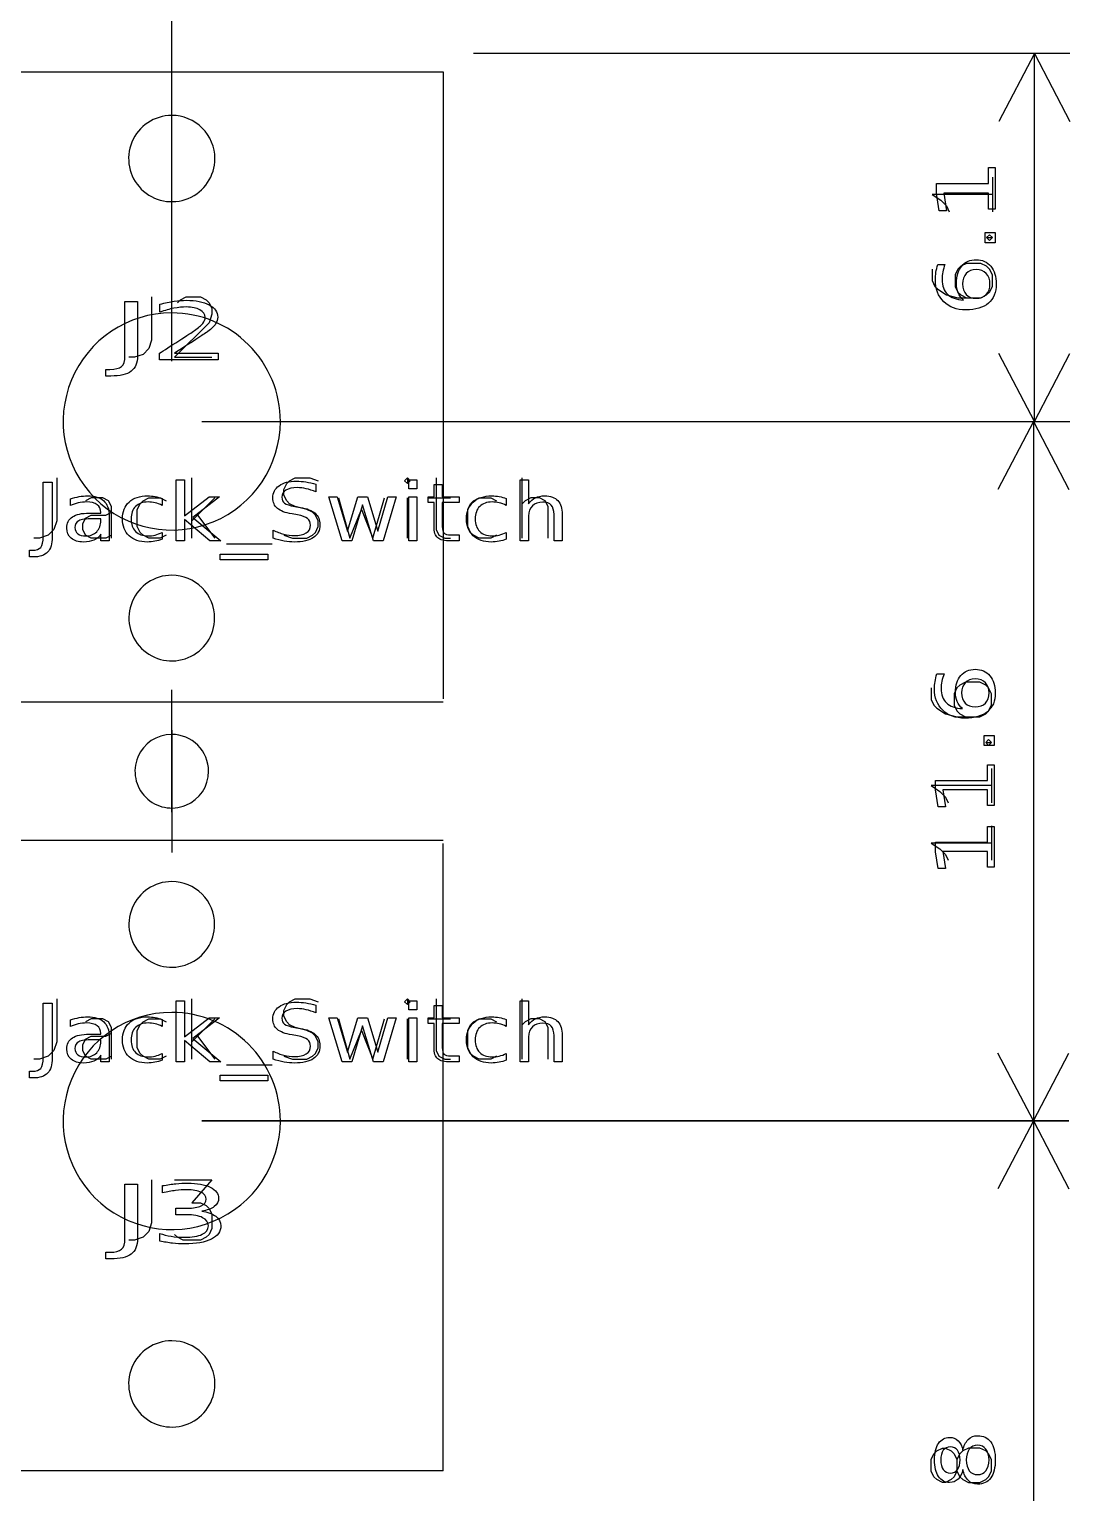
# Model space of a CAD drawing. Header units: millimetres. Extents: x 178 to 210, y 60 to 176.
# Drawn here: x 192.64 to 209.88, y 135.74 to 160.01 of the extents above; entities that cross this region are included whole.
import ezdxf

# ---------------------------------------------------------------- set-up
doc = ezdxf.new("R2010")
doc.units = ezdxf.units.MM
doc.layers.get('0').update_dxf_attribs({"linetype": 'CONTINUOUS'})

msp = doc.modelspace()

# ---------------------------------------------------------------- linework, layer by layer
at = {"color": 7}
for points in [[(195, 154.5072), (195, 165.8736)], [(209.8824, 159.6072), (200, 159.6072)], [(209.296, 159.6072), (208.7096, 158.4807)], [(209.296, 153.5072), (209.296, 159.6072)], [(209.296, 159.6072), (209.8824, 158.4807)], [(190.5, 159.3072), (199.5, 159.3072)], [(199.5, 159.3072), (199.5, 148.9072)], [(208.6008, 157.5572), (208.6008, 156.9858)], [(208.6008, 157.2715), (207.6008, 157.2715), (207.7437, 157.1762), (207.8389, 157.081), (207.8865, 156.9858)], [(208.5056, 156.5572), (208.5532, 156.6048), (208.6008, 156.5572), (208.5532, 156.5096), (208.5056, 156.5572), (208.6008, 156.5572)], [(207.6008, 156.0334), (207.6008, 155.8429), (207.6484, 155.7477), (207.6961, 155.7001), (207.8389, 155.6048), (208.0294, 155.5572), (208.4103, 155.5572), (208.5056, 155.6048), (208.5532, 155.6524), (208.6008, 155.7477), (208.6008, 155.9382), (208.5532, 156.0334), (208.5056, 156.081), (208.4103, 156.1286), (208.1722, 156.1286), (208.077, 156.081), (208.0294, 156.0334), (207.9818, 155.9382), (207.9818, 155.7477), (208.0294, 155.6524), (208.077, 155.6048), (208.1722, 155.5572)], [(207.695504, 156.1117), (207.815292, 156.1117)], [(194.6667, 155.5724), (194.6667, 154.8581), (194.619, 154.7152), (194.5238, 154.62), (194.381, 154.5724), (194.2857, 154.5724)], [(195.0952, 155.4771), (195.1429, 155.5248), (195.2381, 155.5724), (195.4762, 155.5724), (195.5714, 155.5248), (195.619, 155.4771), (195.6667, 155.3819), (195.6667, 155.2867), (195.619, 155.1438), (195.0476, 154.5724), (195.6667, 154.5724)], [(194.22486, 154.594905), (194.22489, 155.499181)], [(194.22489, 155.499181), (194.43296, 155.499181), (194.43296, 154.594907)], [(194.80486, 155.319505), (194.80486, 155.452314)], [(195.04481, 154.637875), (195.77099, 154.637875), (195.77099, 154.5272), (194.79451, 154.5272), (194.79451, 154.637875)], [(209.296, 153.5072), (208.7096, 154.6337)], [(209.296, 153.5072), (209.8824, 154.6337)], [(193.98798, 154.260275), (193.90868, 154.260275), (193.90868, 154.370949), (193.97358, 154.370949)], [(195.5, 153.5072), (209.8664, 153.5072)], [(195.5, 153.5072), (209.8824, 153.5072)], [(209.28, 153.5072), (208.6936, 152.3807)], [(209.28, 153.5072), (209.28, 141.9072)], [(209.28, 153.5072), (209.8664, 152.3807)], [(193.0952, 152.5724), (193.0952, 151.8581), (193.0476, 151.7152), (192.9524, 151.62), (192.8095, 151.5724), (192.7143, 151.5724)], [(192.86864, 152.499181), (193.01857, 152.499181), (193.01857, 151.594907)], [(192.86866, 151.594905), (192.86864, 152.499181)], [(195.3333, 151.5724), (195.3333, 152.5724)], [(196.8571, 151.62), (197, 151.5724), (197.2381, 151.5724), (197.3333, 151.62), (197.381, 151.6676), (197.4286, 151.7629), (197.4286, 151.8581), (197.381, 151.9533), (197.3333, 152.001), (197.2381, 152.0486), (197.0476, 152.0962), (196.9524, 152.1438), (196.9048, 152.1914), (196.8571, 152.2867), (196.8571, 152.3819), (196.9048, 152.4771), (196.9524, 152.5248), (197.0476, 152.5724), (197.2857, 152.5724), (197.4286, 152.5248)], [(197.38894, 152.467283), (197.38894, 152.339031)], [(198.9048, 152.5724), (198.8571, 152.5248), (198.9048, 152.4771), (198.9524, 152.5248), (198.9048, 152.5724), (198.9048, 152.4771)], [(199.34705, 151.767428), (199.34705, 152.163251), (199.24684, 152.163251), (199.24684, 152.256351), (199.34705, 152.256351), (199.34705, 152.463377), (199.48431, 152.463378)], [(199.381, 152.5724), (199.381, 151.7152), (199.4286, 151.62), (199.5238, 151.5724), (199.619, 151.5724)], [(199.48431, 152.463378), (199.48431, 152.256352), (199.76563, 152.256352), (199.76563, 152.163252), (199.48431, 152.163252), (199.48431, 151.767429)], [(200.91319, 151.939297), (200.91319, 151.5272), (200.77588, 151.5272), (200.77588, 152.540196), (200.91319, 152.540196), (200.91319, 152.14307)], [(200.8095, 151.5724), (200.8095, 152.5724)], [(193.31992, 152.112484), (193.31992, 152.223159)], [(194, 151.5724), (194, 152.0962), (193.9524, 152.1914), (193.8571, 152.239), (193.6667, 152.239), (193.5714, 152.1914)], [(194.9048, 151.62), (194.8095, 151.5724), (194.619, 151.5724), (194.5238, 151.62), (194.4762, 151.6676), (194.4286, 151.7629), (194.4286, 152.0486), (194.4762, 152.1438), (194.5238, 152.1914), (194.619, 152.239), (194.8095, 152.239), (194.9048, 152.1914)], [(194.8408, 152.228357), (194.8408, 152.11638)], [(195.7143, 152.239), (195.3333, 151.8581)], [(197.7619, 152.239), (197.9524, 151.5724), (198.1429, 152.0486), (198.3333, 151.5724), (198.5238, 152.239)], [(198.9048, 151.5724), (198.9048, 152.239)], [(199.2381, 152.239), (199.619, 152.239)], [(200.381, 151.62), (200.2857, 151.5724), (200.0952, 151.5724), (200, 151.62), (199.9524, 151.6676), (199.9048, 151.7629), (199.9048, 152.0486), (199.9524, 152.1438), (200, 152.1914), (200.0952, 152.239), (200.2857, 152.239), (200.381, 152.1914)], [(200.5435, 152.228358), (200.5435, 152.116381)], [(201.2381, 151.5724), (201.2381, 152.0962), (201.1905, 152.1914), (201.0952, 152.239), (200.9524, 152.239), (200.8571, 152.1914), (200.8095, 152.1438)], [(194, 151.62), (193.9048, 151.5724), (193.6667, 151.5724), (193.5714, 151.62), (193.5238, 151.7152), (193.5238, 151.8105), (193.5714, 151.9057), (193.6667, 151.9533), (193.9048, 151.9533), (194, 152.001)], [(193.6331, 151.987483), (193.8246, 151.987483), (193.8246, 151.999203)], [(193.96123, 151.943208), (193.96123, 151.5272), (193.82466, 151.5272), (193.82466, 151.637875)], [(195.4286, 151.9533), (195.7143, 151.5724)], [(197.08468, 151.958149), (196.99338, 151.973779)], [(197.03783, 152.099455), (197.12843, 152.083175)], [(201.47206, 151.967297), (201.47206, 151.5272), (201.33548, 151.5272), (201.33548, 151.963387)], [(193.82466, 151.867037), (193.82466, 151.893727), (193.68883, 151.893728)], [(196.68015, 151.570151), (196.68015, 151.705564)], [(194.8408, 151.665867), (194.8408, 151.555193)], [(195.9048, 151.4771), (196.6667, 151.4771)], [(199.62537, 151.627458), (199.76566, 151.627458), (199.76566, 151.5272), (199.62537, 151.5272)], [(200.5435, 151.665868), (200.5435, 151.555194)], [(192.69797, 151.260275), (192.64077, 151.260275), (192.64077, 151.370949), (192.68757, 151.370949)], [(207.679498, 149.32126), (207.799287, 149.32126)], [(195, 147.0272), (195, 149.0572)], [(207.5848, 149.0882), (207.5848, 148.8977), (207.6324, 148.8024), (207.6801, 148.7548), (207.8229, 148.6596), (208.0134, 148.612), (208.3943, 148.612), (208.4896, 148.6596), (208.5372, 148.7072), (208.5848, 148.8024), (208.5848, 148.9929), (208.5372, 149.0882), (208.4896, 149.1358), (208.3943, 149.1834), (208.1562, 149.1834), (208.061, 149.1358), (208.0134, 149.0882), (207.9658, 148.9929), (207.9658, 148.8024), (208.0134, 148.7072), (208.061, 148.6596), (208.1562, 148.612)], [(190.5, 148.8572), (199.5, 148.8572)], [(195, 148.3872), (195, 146.3572)], [(208.4896, 148.1834), (208.5372, 148.231), (208.5848, 148.1834), (208.5372, 148.1358), (208.4896, 148.1834), (208.5848, 148.1834)], [(208.5848, 147.7548), (208.5848, 147.1834)], [(208.5848, 147.4691), (207.5848, 147.4691), (207.7277, 147.3739), (207.8229, 147.2786), (207.8705, 147.1834)], [(208.5848, 146.8024), (208.5848, 146.231)], [(199.5, 146.5572), (190.5, 146.5572)], [(199.5, 136.1072), (199.5, 146.5072)], [(208.5848, 146.5167), (207.5848, 146.5167), (207.7277, 146.4215), (207.8229, 146.3262), (207.8705, 146.231)], [(193.0952, 143.9324), (193.0952, 143.2181), (193.0476, 143.0752), (192.9524, 142.98), (192.8095, 142.9324), (192.7143, 142.9324)], [(195.3333, 142.9324), (195.3333, 143.9324)], [(196.8571, 142.98), (197, 142.9324), (197.2381, 142.9324), (197.3333, 142.98), (197.381, 143.0276), (197.4286, 143.1229), (197.4286, 143.2181), (197.381, 143.3133), (197.3333, 143.361), (197.2381, 143.4086), (197.0476, 143.4562), (196.9524, 143.5038), (196.9048, 143.5514), (196.8571, 143.6467), (196.8571, 143.7419), (196.9048, 143.8371), (196.9524, 143.8848), (197.0476, 143.9324), (197.2857, 143.9324), (197.4286, 143.8848)], [(198.9048, 143.9324), (198.8571, 143.8848), (198.9048, 143.8371), (198.9524, 143.8848), (198.9048, 143.9324), (198.9048, 143.8371)], [(199.381, 143.9324), (199.381, 143.0752), (199.4286, 142.98), (199.5238, 142.9324), (199.619, 142.9324)], [(200.8095, 142.9324), (200.8095, 143.9324)], [(192.86864, 143.859178), (193.01857, 143.859178), (193.01857, 142.954904)], [(192.86866, 142.954902), (192.86864, 143.859178)], [(197.38894, 143.827281), (197.38894, 143.699029)], [(199.34705, 143.127426), (199.34705, 143.523249), (199.24684, 143.523249), (199.24684, 143.616349), (199.34705, 143.616349), (199.34705, 143.823375), (199.48431, 143.823376)], [(199.48431, 143.823376), (199.48431, 143.61635), (199.76563, 143.61635), (199.76563, 143.52325), (199.48431, 143.52325), (199.48431, 143.127427)], [(200.91319, 143.299296), (200.91319, 142.887197), (200.77588, 142.887197), (200.77588, 143.900193), (200.91319, 143.900193), (200.91319, 143.503067)], [(193.31992, 143.472474), (193.31992, 143.583148)], [(194, 142.9324), (194, 143.4562), (193.9524, 143.5514), (193.8571, 143.599), (193.6667, 143.599), (193.5714, 143.5514)], [(194.9048, 142.98), (194.8095, 142.9324), (194.619, 142.9324), (194.5238, 142.98), (194.4762, 143.0276), (194.4286, 143.1229), (194.4286, 143.4086), (194.4762, 143.5038), (194.5238, 143.5514), (194.619, 143.599), (194.8095, 143.599), (194.9048, 143.5514)], [(194.8408, 143.588355), (194.8408, 143.476378)], [(195.7143, 143.599), (195.3333, 143.2181)], [(197.03783, 143.459452), (197.12843, 143.443172)], [(197.7619, 143.599), (197.9524, 142.9324), (198.1429, 143.4086), (198.3333, 142.9324), (198.5238, 143.599)], [(198.9048, 142.9324), (198.9048, 143.599)], [(199.2381, 143.599), (199.619, 143.599)], [(200.381, 142.98), (200.2857, 142.9324), (200.0952, 142.9324), (200, 142.98), (199.9524, 143.0276), (199.9048, 143.1229), (199.9048, 143.4086), (199.9524, 143.5038), (200, 143.5514), (200.0952, 143.599), (200.2857, 143.599), (200.381, 143.5514)], [(200.5435, 143.588356), (200.5435, 143.476379)], [(201.2381, 142.9324), (201.2381, 143.4562), (201.1905, 143.5514), (201.0952, 143.599), (200.9524, 143.599), (200.8571, 143.5514), (200.8095, 143.5038)], [(194, 142.98), (193.9048, 142.9324), (193.6667, 142.9324), (193.5714, 142.98), (193.5238, 143.0752), (193.5238, 143.1705), (193.5714, 143.2657), (193.6667, 143.3133), (193.9048, 143.3133), (194, 143.361)], [(193.6331, 143.347473), (193.8246, 143.347473), (193.8246, 143.359193)], [(193.82466, 143.227034), (193.82466, 143.253724), (193.68883, 143.253725)], [(193.96123, 143.303205), (193.96123, 142.8872), (193.82466, 142.8872), (193.82466, 142.997875)], [(195.4286, 143.3133), (195.7143, 142.9324)], [(197.08468, 143.318156), (196.99338, 143.333786)], [(201.47206, 143.327294), (201.47206, 142.887201), (201.33548, 142.887201), (201.33548, 143.323388)], [(194.8408, 143.025864), (194.8408, 142.915189)], [(196.68015, 142.930157), (196.68015, 143.06557)], [(199.62537, 142.987456), (199.76566, 142.987456), (199.76566, 142.887198), (199.62537, 142.887198)], [(200.5435, 143.025865), (200.5435, 142.91519)], [(209.28, 141.9072), (208.6936, 143.0337)], [(209.28, 141.9072), (209.8664, 143.0337)], [(192.69797, 142.620272), (192.64077, 142.620272), (192.64077, 142.730946), (192.68757, 142.730946)], [(195.9048, 142.8371), (196.6667, 142.8371)], [(209.8664, 141.9072), (195.5, 141.9072)], [(195.5, 141.9072), (209.8664, 141.9072)], [(209.28, 141.9072), (208.6936, 140.7807)], [(209.28, 141.9072), (209.28, 128.1072)], [(209.28, 141.9072), (209.8664, 140.7807)], [(194.22486, 139.954902), (194.22489, 140.859178)], [(194.22489, 140.859178), (194.43296, 140.859178), (194.43296, 139.954904)], [(194.6667, 140.9324), (194.6667, 140.2181), (194.619, 140.0752), (194.5238, 139.98), (194.381, 139.9324), (194.2857, 139.9324)], [(194.84706, 140.717907), (194.84706, 140.83509)], [(195.0476, 140.9324), (195.6667, 140.9324), (195.3333, 140.5514), (195.4762, 140.5514), (195.5714, 140.5038), (195.619, 140.4562), (195.6667, 140.361), (195.6667, 140.1229), (195.619, 140.0276), (195.5714, 139.98), (195.4762, 139.9324), (195.1905, 139.9324), (195.0952, 139.98), (195.0476, 140.0276)], [(195.2457, 140.352689), (195.06647, 140.352689), (195.06647, 140.46076), (195.25394, 140.46076)], [(194.80073, 139.916505), (194.80073, 140.043455)], [(193.98798, 139.620272), (193.90868, 139.620272), (193.90868, 139.730946), (193.97358, 139.730946)], [(208.0134, 136.1024), (207.9658, 136.0072), (207.9182, 135.9596), (207.8229, 135.912), (207.7753, 135.912), (207.6801, 135.9596), (207.6324, 136.0072), (207.5848, 136.1024), (207.5848, 136.2929), (207.6324, 136.3881), (207.6801, 136.4358), (207.7753, 136.4834), (207.8229, 136.4834), (207.9182, 136.4358), (207.9658, 136.3881), (208.0134, 136.2929), (208.0134, 136.1024), (208.061, 136.0072), (208.1086, 135.9596), (208.2039, 135.912), (208.3943, 135.912), (208.4896, 135.9596), (208.5372, 136.0072), (208.5848, 136.1024), (208.5848, 136.2929), (208.5372, 136.3881), (208.4896, 136.4358), (208.3943, 136.4834), (208.2039, 136.4834), (208.1086, 136.4358), (208.061, 136.3881), (208.0134, 136.2929)], [(199.5, 136.1072), (190.5, 136.1072)], [(208.112433, 136.12764), (208.112433, 136.12777)]]:
    msp.add_lwpolyline(points, dxfattribs=at)
for points in [[(195, 158.5822)], [(208.53533, 157.02532), (208.53533, 157.29189), (207.793813, 157.29189), (207.840683, 157.00189), (207.720895, 157.00189), (207.674025, 157.29027), (207.674025, 157.45345), (208.535331, 157.45345), (208.535331, 157.72002), (208.646006, 157.72002), (208.646006, 157.02532)], [(208.48064, 156.47117), (208.48064, 156.64161), (208.646001, 156.64161), (208.646001, 156.47117)], [(207.695531, 156.11173)], [(208.107603, 155.78777)], [(195, 155.3072)], [(195.04481, 154.637889)], [(195.07312, 152.540198), (195.21044, 152.540198), (195.21044, 151.941906), (195.61793, 152.256351), (195.79236, 152.256351), (195.35147, 151.915214), (195.81092, 151.527202), (195.63278, 151.527202), (195.21044, 151.883313), (195.21044, 151.5272), (195.07312, 151.5272)], [(197.38897, 152.467253)], [(198.92688, 152.540198), (199.06346, 152.540198), (199.06346, 152.388509), (198.92688, 152.388509)], [(194.8408, 152.228349)], [(197.60419, 152.256351), (197.74077, 152.256351), (197.91149, 151.687355), (198.08146, 152.256351), (198.24253, 152.256351), (198.41325, 151.687355), (198.58322, 152.256351), (198.7198, 152.256351), (198.50231, 151.5272), (198.34124, 151.5272), (198.16236, 152.124842), (197.98273, 151.5272), (197.82166, 151.5272)], [(198.92688, 152.256351), (199.06346, 152.256351), (199.06346, 151.5272), (198.92688, 151.5272)], [(200.5435, 152.22835)], [(193.96125, 151.943218)], [(201.47213, 151.9673)], [(196.59028, 151.305854), (196.59028, 151.212754), (195.80053, 151.212754), (195.80053, 151.305854)], [(195, 150.9572)], [(207.679526, 149.32126)], [(208.091597, 149.00615)], [(195, 148.3172)], [(195, 148.3172)], [(208.464635, 148.13547), (208.464635, 148.30128), (208.629995, 148.30128), (208.629995, 148.13547)], [(208.519325, 147.13906), (208.519325, 147.39838), (207.777807, 147.39838), (207.824677, 147.11627), (207.704888, 147.11627), (207.658018, 147.39681), (207.658018, 147.55554), (208.519325, 147.55554), (208.519325, 147.81486), (208.629999, 147.81486), (208.629999, 147.13906)], [(208.519325, 146.11515), (208.519325, 146.37447), (207.777807, 146.37447), (207.824677, 146.09236), (207.704888, 146.09236), (207.658018, 146.3729), (207.658018, 146.53163), (208.519325, 146.53163), (208.519325, 146.79095), (208.629999, 146.79095), (208.629999, 146.11515)], [(195, 145.8772)], [(195, 143.7072)], [(195.07312, 143.900196), (195.21044, 143.900196), (195.21044, 143.3019), (195.61793, 143.616346), (195.79236, 143.616346), (195.35147, 143.275208), (195.81092, 142.887197), (195.63278, 142.887197), (195.21044, 143.243308), (195.21044, 142.887197), (195.07312, 142.887197)], [(197.38897, 143.82726)], [(198.92688, 143.900196), (199.06346, 143.900196), (199.06346, 143.748507), (198.92688, 143.748507)], [(194.8408, 143.588354)], [(197.60419, 143.616349), (197.74077, 143.616349), (197.91149, 143.047353), (198.08146, 143.616349), (198.24253, 143.616349), (198.41325, 143.047353), (198.58322, 143.616349), (198.7198, 143.616349), (198.50232, 142.8872), (198.34125, 142.8872), (198.16237, 143.484842), (197.98274, 142.8872), (197.82167, 142.8872)], [(198.92688, 143.616349), (199.06346, 143.616349), (199.06346, 142.8872), (198.92688, 142.8872)], [(200.5435, 143.588355)], [(193.96125, 143.303206)], [(201.47213, 143.327287)], [(196.59028, 142.665852), (196.59028, 142.572752), (195.80053, 142.572752), (195.80053, 142.665852)], [(195.49602, 140.411276)], [(195, 138.2622)], [(208.168423, 136.28651)], [(207.904756, 136.06957)]]:
    msp.add_lwpolyline(points, close=True, dxfattribs=at)
for points in [[(195, 158.5822), (194.710809, 158.5822), (194.450095, 158.407996), (194.339426, 158.140819)], [(195.505581, 158.372781), (195.371493, 158.50687), (195.18963, 158.5822), (195, 158.5822)], [(195.715, 157.8672), (195.715, 158.05683), (195.63967, 158.238693), (195.505581, 158.372781)], [(194.339426, 158.140819), (194.228758, 157.873641), (194.28993, 157.566107), (194.494419, 157.361619)], [(195.273619, 157.206626), (195.540796, 157.317295), (195.715, 157.578009), (195.715, 157.8672)], [(194.494419, 157.361619), (194.698907, 157.15713), (195.006441, 157.095958), (195.273619, 157.206626)], [(207.666231, 155.98086), (207.672764, 156.02286), (207.682531, 156.066483), (207.695531, 156.11173)], [(207.815292, 156.1117), (207.799665, 156.070767), (207.787729, 156.029297), (207.779482, 155.98729)], [(208.00343, 155.79749), (208.00343, 155.918663), (208.03316, 156.014253), (208.09262, 156.08426)], [(208.09262, 156.08426), (208.151647, 156.154807), (208.232157, 156.19008), (208.334151, 156.19008)], [(208.334151, 156.19008), (208.433974, 156.19008), (208.51405, 156.15346), (208.574379, 156.08022)], [(208.574379, 156.08022), (208.634706, 156.00698), (208.664869, 155.909507), (208.664869, 155.7878)], [(207.656431, 155.85727), (207.656431, 155.898203), (207.659698, 155.9394), (207.666231, 155.98086)], [(207.793798, 155.49295), (207.70222, 155.583423), (207.656431, 155.704863), (207.656431, 155.85727)], [(207.779482, 155.98729), (207.771235, 155.945823), (207.767112, 155.904627), (207.767112, 155.8637)], [(207.767112, 155.8637), (207.767112, 155.755993), (207.796409, 155.673597), (207.855002, 155.61651)], [(208.168143, 155.96144), (208.127783, 155.918907), (208.107603, 155.861017), (208.107603, 155.78777)], [(208.334155, 156.02604), (208.263844, 156.02604), (208.208506, 156.004507), (208.168143, 155.96144)], [(208.500166, 155.96144), (208.459366, 156.004507), (208.404029, 156.02604), (208.334155, 156.02604)], [(208.560716, 155.78777), (208.560716, 155.86101), (208.540533, 155.9189), (208.500166, 155.96144)], [(207.855002, 155.61651), (207.913595, 155.559977), (208.002135, 155.527677), (208.12062, 155.51961)], [(208.03403, 155.63916), (208.01363, 155.687093), (208.00343, 155.73987), (208.00343, 155.79749)], [(208.12062, 155.51961), (208.08286, 155.55141), (208.053997, 155.59126), (208.03403, 155.63916)], [(208.107603, 155.78777), (208.107603, 155.71453), (208.127783, 155.656367), (208.168143, 155.61328)], [(208.168143, 155.61328), (208.20851, 155.570747), (208.263847, 155.54948), (208.334155, 155.54948)], [(208.334155, 155.54948), (208.404032, 155.54948), (208.459369, 155.570747), (208.500166, 155.61328)], [(208.500166, 155.61328), (208.540533, 155.656347), (208.560716, 155.71451), (208.560716, 155.78777)], [(208.664869, 155.7878), (208.664869, 155.64832), (208.621901, 155.54169), (208.535966, 155.46791)], [(194.80486, 155.452314), (194.888633, 155.473581), (194.966917, 155.489641), (195.03971, 155.500494)], [(195.03662, 155.384605), (194.964513, 155.370285), (194.88726, 155.348585), (194.80486, 155.319505)], [(195.24366, 155.406085), (195.178393, 155.406085), (195.10938, 155.398925), (195.03662, 155.384605)], [(195.03971, 155.500494), (195.112497, 155.511347), (195.179107, 155.516774), (195.23954, 155.516774)], [(195.23954, 155.516774), (195.398853, 155.516774), (195.52589, 155.491601), (195.62065, 155.441254)], [(195.46718, 155.357255), (195.41018, 155.389808), (195.335673, 155.406085), (195.24366, 155.406085)], [(195.55368, 155.230956), (195.55368, 155.282603), (195.524847, 155.324702), (195.46718, 155.357255)], [(195.62065, 155.441254), (195.715417, 155.390907), (195.7628, 155.323635), (195.7628, 155.239436)], [(208.160976, 155.35724), (208.007334, 155.35724), (207.884941, 155.402477), (207.793798, 155.49295)], [(208.535966, 155.46791), (208.449597, 155.39413), (208.3246, 155.35724), (208.160976, 155.35724)], [(195, 155.3072), (194.271968, 155.3072), (193.615623, 154.868644), (193.337017, 154.19603)], [(196.272792, 154.779992), (195.935227, 155.117558), (195.47739, 155.3072), (195, 155.3072)], [(195.37442, 155.014167), (195.44102, 155.061474), (195.487373, 155.101403), (195.51348, 155.133956)], [(195.51348, 155.133956), (195.54028, 155.166943), (195.55368, 155.199276), (195.55368, 155.230956)], [(195.7267, 155.125507), (195.703367, 155.08992), (195.660447, 155.047821), (195.59794, 154.999208)], [(195.7628, 155.239436), (195.7628, 155.199509), (195.750767, 155.161533), (195.7267, 155.125507)], [(194.79451, 154.637875), (194.873477, 154.689522), (194.980943, 154.758747), (195.11691, 154.845552)], [(195.43416, 154.889836), (195.342147, 154.829943), (195.212363, 154.74596), (195.04481, 154.637889)], [(195.11691, 154.845552), (195.253563, 154.932789), (195.3394, 154.988994), (195.37442, 155.014167)], [(195.59794, 154.999208), (195.580807, 154.986621), (195.526213, 154.950164), (195.43416, 154.889836)], [(194.16826, 154.419779), (194.205993, 154.452332), (194.22486, 154.510708), (194.22486, 154.594905)], [(194.43296, 154.594907), (194.43296, 154.477722), (194.397593, 154.392655), (194.32686, 154.339705)], [(196.8, 153.5072), (196.8, 153.98459), (196.610358, 154.442427), (196.272792, 154.779992)], [(193.97358, 154.370949), (194.065593, 154.370949), (194.130487, 154.387226), (194.16826, 154.419779)], [(193.337017, 154.19603), (193.058411, 153.523416), (193.212411, 152.749204), (193.727208, 152.234408)], [(194.32686, 154.339705), (194.25682, 154.286752), (194.14386, 154.260275), (193.98798, 154.260275)], [(195.68883, 151.844217), (196.361444, 152.122823), (196.8, 152.779168), (196.8, 153.5072)], [(196.67567, 152.239393), (196.67567, 152.325328), (196.71006, 152.393035), (196.77884, 152.442513)], [(196.77884, 152.442513), (196.84812, 152.491993), (196.943377, 152.516733), (197.06461, 152.516733)], [(197.08165, 152.409991), (197.000003, 152.409991), (196.936913, 152.396101), (196.89238, 152.368321)], [(197.06461, 152.516733), (197.116543, 152.516733), (197.16949, 152.51261), (197.22345, 152.504363)], [(197.22787, 152.392411), (197.177403, 152.404131), (197.128663, 152.409991), (197.08165, 152.409991)], [(197.22345, 152.504363), (197.277383, 152.496116), (197.332557, 152.483746), (197.38897, 152.467253)], [(193.31992, 152.223159), (193.36992, 152.240086), (193.418413, 152.252672), (193.4654, 152.260919)], [(193.58861, 152.172374), (193.541143, 152.172374), (193.494877, 152.167384), (193.44981, 152.157404)], [(193.4654, 152.260919), (193.5124, 152.269599), (193.55817, 152.273939), (193.60271, 152.273939)], [(193.7623, 152.126804), (193.721233, 152.157184), (193.663337, 152.172374), (193.58861, 152.172374)], [(193.60271, 152.273939), (193.722957, 152.273939), (193.81277, 152.246596), (193.87215, 152.191909)], [(193.727208, 152.234408), (194.242004, 151.719611), (195.016216, 151.565611), (195.68883, 151.844217)], [(193.87215, 152.191909), (193.93155, 152.137222), (193.96125, 152.054325), (193.96125, 151.943218)], [(194.18316, 151.891116), (194.18316, 152.010037), (194.220273, 152.103567), (194.2945, 152.171708)], [(194.2945, 152.171708), (194.36922, 152.239849), (194.471403, 152.273919), (194.60105, 152.273919)], [(194.60699, 152.17237), (194.518417, 152.17237), (194.449633, 152.14763), (194.40064, 152.09815)], [(194.60105, 152.273919), (194.643117, 152.273919), (194.684187, 152.270012), (194.72426, 152.262199)], [(194.72426, 152.15805), (194.68566, 152.167597), (194.64657, 152.17237), (194.60699, 152.17237)], [(194.72426, 152.262199), (194.764327, 152.254819), (194.803173, 152.243536), (194.8408, 152.228349)], [(196.75067, 152.065569), (196.70067, 152.107236), (196.67567, 152.165177), (196.67567, 152.239393)], [(196.89238, 152.368321), (196.848313, 152.340541), (196.82628, 152.301046), (196.82628, 152.249835)], [(196.82628, 152.249835), (196.82628, 152.206868), (196.84088, 152.174318), (196.87008, 152.152185)], [(197.38894, 152.339031), (197.332007, 152.362904), (197.278317, 152.380698), (197.22787, 152.392411)], [(199.88587, 151.891117), (199.88587, 152.010038), (199.922983, 152.103568), (199.99721, 152.171709)], [(199.99721, 152.171709), (200.07193, 152.23985), (200.174113, 152.27392), (200.30376, 152.27392)], [(200.3097, 152.172371), (200.22112, 152.172371), (200.152337, 152.147631), (200.10335, 152.098151)], [(200.30376, 152.27392), (200.345827, 152.27392), (200.386897, 152.270013), (200.42697, 152.2622)], [(200.42697, 152.158051), (200.38837, 152.167598), (200.34928, 152.172371), (200.3097, 152.172371)], [(200.42697, 152.2622), (200.467037, 152.25482), (200.50588, 152.243537), (200.5435, 152.22835)], [(200.91319, 152.14307), (200.945857, 152.186903), (200.984207, 152.219673), (201.02824, 152.24138)], [(201.15142, 152.169762), (201.077687, 152.169762), (201.019543, 152.149145), (200.97699, 152.107912)], [(201.02824, 152.24138), (201.072773, 152.26308), (201.12399, 152.27393), (201.18189, 152.27393)], [(201.28948, 152.118332), (201.258813, 152.152619), (201.212793, 152.169762), (201.15142, 152.169762)], [(201.18189, 152.27393), (201.27739, 152.27393), (201.349637, 152.24789), (201.39863, 152.19581)], [(201.39863, 152.19581), (201.44763, 152.144163), (201.47213, 152.067993), (201.47213, 151.9673)], [(193.25903, 151.739441), (193.25903, 151.82147), (193.290197, 151.883318), (193.35253, 151.924983)], [(193.44981, 152.157404), (193.40481, 152.147424), (193.361513, 152.132451), (193.31992, 152.112484)], [(193.35253, 151.924983), (193.415397, 151.96665), (193.50892, 151.987483), (193.6331, 151.987483)], [(193.8246, 151.999203), (193.8246, 152.054323), (193.803833, 152.096857), (193.7623, 152.126804)], [(194.40064, 152.09815), (194.35164, 152.049103), (194.32714, 151.980095), (194.32714, 151.891124)], [(194.8408, 152.11638), (194.8022, 152.13504), (194.763353, 152.14893), (194.72426, 152.15805)], [(196.99338, 151.973779), (196.881547, 151.993312), (196.800643, 152.023909), (196.75067, 152.065569)], [(196.87008, 152.152185), (196.899747, 152.130485), (196.955663, 152.112908), (197.03783, 152.099455)], [(197.24872, 151.897609), (197.215587, 151.924516), (197.160907, 151.944696), (197.08468, 151.958149)], [(197.12843, 152.083175), (197.240263, 152.064515), (197.322653, 152.031528), (197.3756, 151.984215)], [(197.3756, 151.984215), (197.429067, 151.937342), (197.4558, 151.874409), (197.4558, 151.795418)], [(200.10335, 152.098151), (200.05435, 152.049104), (200.02985, 151.980096), (200.02985, 151.891125)], [(200.5435, 152.116381), (200.5049, 152.135041), (200.466057, 152.148931), (200.42697, 152.158051)], [(200.97699, 152.107912), (200.934457, 152.066679), (200.91319, 152.010474), (200.91319, 151.939297)], [(201.33548, 151.963387), (201.33548, 152.032396), (201.320147, 152.084045), (201.28948, 152.118332)], [(193.33403, 151.570825), (193.28403, 151.612925), (193.25903, 151.66913), (193.25903, 151.739441)], [(193.45947, 151.860528), (193.416937, 151.838395), (193.39567, 151.800635), (193.39567, 151.74725)], [(193.39567, 151.74725), (193.39567, 151.704717), (193.411503, 151.670863), (193.44317, 151.64569)], [(193.68883, 151.893728), (193.578477, 151.893728), (193.502023, 151.882661), (193.45947, 151.860528)], [(193.57381, 151.60858), (193.649517, 151.60858), (193.710133, 151.632017), (193.75566, 151.67889)], [(193.75566, 151.67889), (193.80166, 151.726197), (193.82466, 151.788912), (193.82466, 151.867037)], [(194.29376, 151.611826), (194.220027, 151.680835), (194.18316, 151.773931), (194.18316, 151.891116)], [(194.32714, 151.891124), (194.32714, 151.80215), (194.35164, 151.732924), (194.40064, 151.683447)], [(194.40064, 151.683447), (194.44964, 151.6344), (194.518423, 151.609877), (194.60699, 151.609877)], [(196.68015, 151.705564), (196.741017, 151.675617), (196.800647, 151.653047), (196.85904, 151.637854)], [(197.22942, 151.659334), (197.275953, 151.688847), (197.29922, 151.730947), (197.29922, 151.785633)], [(197.29922, 151.785633), (197.29922, 151.833373), (197.282387, 151.870698), (197.24872, 151.897609)], [(197.4558, 151.795418), (197.4558, 151.701236), (197.41968, 151.62984), (197.34744, 151.581231)], [(199.40715, 151.57863), (199.367083, 151.61335), (199.34705, 151.676283), (199.34705, 151.767428)], [(199.48431, 151.767429), (199.48431, 151.707969), (199.493477, 151.669775), (199.51181, 151.652848)], [(199.99647, 151.611827), (199.922737, 151.680836), (199.88587, 151.773932), (199.88587, 151.891117)], [(200.02985, 151.891125), (200.02985, 151.802151), (200.05435, 151.732925), (200.10335, 151.683448)], [(200.10335, 151.683448), (200.15235, 151.634401), (200.221133, 151.609878), (200.3097, 151.609878)], [(192.82786, 151.419779), (192.85506, 151.452332), (192.86866, 151.510708), (192.86866, 151.594905)], [(193.01857, 151.594907), (193.01857, 151.477722), (192.993103, 151.392655), (192.94217, 151.339705)], [(193.53741, 151.508325), (193.452297, 151.508325), (193.384503, 151.529158), (193.33403, 151.570825)], [(193.44317, 151.64569), (193.475303, 151.62095), (193.51885, 151.60858), (193.57381, 151.60858)], [(193.70812, 151.539575), (193.661587, 151.518742), (193.604683, 151.508325), (193.53741, 151.508325)], [(193.82466, 151.637875), (193.79346, 151.593608), (193.754613, 151.560842), (193.70812, 151.539575)], [(194.59214, 151.508313), (194.466947, 151.508313), (194.367487, 151.542817), (194.29376, 151.611826)], [(194.72204, 151.520033), (194.68144, 151.51222), (194.63814, 151.508313), (194.59214, 151.508313)], [(194.60699, 151.609877), (194.64659, 151.609877), (194.68568, 151.614434), (194.72426, 151.623547)], [(194.8408, 151.555193), (194.802667, 151.539566), (194.76308, 151.527846), (194.72204, 151.520033)], [(194.72426, 151.623547), (194.763327, 151.633094), (194.802173, 151.6472), (194.8408, 151.665867)], [(196.86349, 151.523931), (196.804623, 151.534351), (196.74351, 151.549758), (196.68015, 151.570151)], [(196.85904, 151.637854), (196.91744, 151.622661), (196.97484, 151.615064), (197.03124, 151.615064)], [(197.03124, 151.508311), (196.978773, 151.508311), (196.922857, 151.513518), (196.86349, 151.523931)], [(197.03124, 151.615064), (197.116847, 151.615064), (197.182907, 151.629821), (197.22942, 151.659334)], [(197.34744, 151.581231), (197.275687, 151.532618), (197.170287, 151.508311), (197.03124, 151.508311)], [(199.62537, 151.5272), (199.51997, 151.5272), (199.44723, 151.544343), (199.40715, 151.57863)], [(199.51181, 151.652848), (199.53061, 151.635921), (199.568463, 151.627458), (199.62537, 151.627458)], [(200.29485, 151.508314), (200.169657, 151.508314), (200.070197, 151.542818), (199.99647, 151.611827)], [(200.42474, 151.520034), (200.38414, 151.512221), (200.340843, 151.508314), (200.29485, 151.508314)], [(200.3097, 151.609878), (200.3493, 151.609878), (200.38839, 151.614435), (200.42697, 151.623548)], [(200.5435, 151.555194), (200.505433, 151.539567), (200.465847, 151.527847), (200.42474, 151.520034)], [(200.42697, 151.623548), (200.466037, 151.633095), (200.50488, 151.647201), (200.5435, 151.665868)], [(192.68757, 151.370949), (192.753903, 151.370949), (192.800667, 151.387226), (192.82786, 151.419779)], [(192.94217, 151.339705), (192.891703, 151.286752), (192.810303, 151.260275), (192.69797, 151.260275)], [(195, 150.9572), (194.712832, 150.9572), (194.45394, 150.784214), (194.344046, 150.518905)], [(195.502046, 150.749246), (195.368895, 150.882397), (195.188304, 150.9572), (195, 150.9572)], [(195.71, 150.2472), (195.71, 150.435504), (195.635197, 150.616095), (195.502046, 150.749246)], [(194.344046, 150.518905), (194.234151, 150.253596), (194.294896, 149.948213), (194.497954, 149.745154)], [(195.271705, 149.591246), (195.537014, 149.70114), (195.71, 149.960032), (195.71, 150.2472)], [(194.497954, 149.745154), (194.701013, 149.542096), (195.006396, 149.481351), (195.271705, 149.591246)], [(207.650226, 149.19396), (207.656759, 149.234827), (207.666526, 149.27726), (207.679526, 149.32126)], [(207.799287, 149.32126), (207.78366, 149.28146), (207.771724, 149.241123), (207.763477, 149.20025)], [(207.987426, 149.01558), (207.987426, 149.133453), (208.017156, 149.22644), (208.076616, 149.29454)], [(208.076616, 149.29454), (208.135643, 149.363173), (208.216153, 149.39749), (208.318146, 149.39749)], [(208.318146, 149.39749), (208.41797, 149.39749), (208.498046, 149.361863), (208.558374, 149.29061)], [(208.558374, 149.29061), (208.618701, 149.219363), (208.648864, 149.124543), (208.648864, 149.00615)], [(207.640426, 149.07373), (207.640426, 149.11353), (207.643693, 149.153607), (207.650226, 149.19396)], [(207.777792, 148.71933), (207.686215, 148.807343), (207.640426, 148.925477), (207.640426, 149.07373)], [(207.763477, 149.20025), (207.75523, 149.159917), (207.751107, 149.11984), (207.751107, 149.08002)], [(207.751107, 149.08002), (207.751107, 148.975247), (207.780404, 148.895093), (207.838997, 148.83956)], [(208.018026, 148.86156), (207.997626, 148.90816), (207.987426, 148.9595), (207.987426, 149.01558)], [(208.152147, 149.1751), (208.11178, 149.1337), (208.091597, 149.077383), (208.091597, 149.00615)], [(208.318158, 149.238), (208.247847, 149.238), (208.19251, 149.217033), (208.152147, 149.1751)], [(208.48417, 149.1751), (208.44337, 149.217033), (208.388033, 149.238), (208.318158, 149.238)], [(208.54471, 149.00615), (208.54471, 149.077397), (208.52453, 149.133713), (208.48417, 149.1751)], [(207.838997, 148.83956), (207.89759, 148.78456), (207.98613, 148.753127), (208.104616, 148.74526)], [(208.104616, 148.74526), (208.066856, 148.776193), (208.037993, 148.81496), (208.018026, 148.86156)], [(208.091597, 149.00615), (208.091597, 148.934903), (208.11178, 148.878327), (208.152147, 148.83642)], [(208.152147, 148.83642), (208.192507, 148.79502), (208.247844, 148.77432), (208.318158, 148.77432)], [(208.318158, 148.77432), (208.388035, 148.77432), (208.443372, 148.79502), (208.48417, 148.83642)], [(208.48417, 148.83642), (208.52453, 148.878353), (208.54471, 148.93493), (208.54471, 149.00615)], [(208.648864, 149.00615), (208.648864, 148.87047), (208.605896, 148.766743), (208.519961, 148.69497)], [(208.14497, 148.58731), (207.991328, 148.58731), (207.868935, 148.631317), (207.777792, 148.71933)], [(208.519961, 148.69497), (208.433592, 148.623197), (208.308595, 148.58731), (208.14497, 148.58731)], [(195, 148.3172), (194.753278, 148.3172), (194.53085, 148.168578), (194.436433, 147.940637)], [(195, 148.3172), (194.753278, 148.3172), (194.53085, 148.168578), (194.436433, 147.940637)], [(195.431335, 148.138535), (195.316938, 148.252932), (195.161782, 148.3172), (195, 148.3172)], [(195.431335, 148.138535), (195.316938, 148.252932), (195.161782, 148.3172), (195, 148.3172)], [(195.61, 147.7072), (195.61, 147.868982), (195.545732, 148.024138), (195.431335, 148.138535)], [(195.61, 147.7072), (195.61, 147.868982), (195.545732, 148.024138), (195.431335, 148.138535)], [(194.436433, 147.940637), (194.342017, 147.712696), (194.394206, 147.450324), (194.568665, 147.275865)], [(194.436433, 147.940637), (194.342017, 147.712696), (194.394206, 147.450324), (194.568665, 147.275865)], [(195.233437, 147.143633), (195.461378, 147.23805), (195.61, 147.460478), (195.61, 147.7072)], [(195.233437, 147.143633), (195.461378, 147.23805), (195.61, 147.460478), (195.61, 147.7072)], [(194.568665, 147.275865), (194.743124, 147.101406), (195.005496, 147.049217), (195.233437, 147.143633)], [(194.568665, 147.275865), (194.743124, 147.101406), (195.005496, 147.049217), (195.233437, 147.143633)], [(195, 145.8772), (194.712832, 145.8772), (194.45394, 145.704214), (194.344046, 145.438905)], [(195.502046, 145.669246), (195.368895, 145.802397), (195.188304, 145.8772), (195, 145.8772)], [(195.71, 145.1672), (195.71, 145.355504), (195.635197, 145.536095), (195.502046, 145.669246)], [(194.344046, 145.438905), (194.234151, 145.173596), (194.294896, 144.868213), (194.497954, 144.665154)], [(195.271705, 144.511246), (195.537014, 144.62114), (195.71, 144.880032), (195.71, 145.1672)], [(194.497954, 144.665154), (194.701013, 144.462096), (195.006396, 144.401351), (195.271705, 144.511246)], [(195, 143.7072), (194.271968, 143.7072), (193.615623, 143.268644), (193.337017, 142.59603)], [(196.272792, 143.179992), (195.935227, 143.517558), (195.47739, 143.7072), (195, 143.7072)], [(196.67567, 143.5994), (196.67567, 143.685335), (196.71006, 143.753042), (196.77884, 143.80252)], [(196.77884, 143.80252), (196.84812, 143.852), (196.943377, 143.87674), (197.06461, 143.87674)], [(196.89238, 143.728319), (196.848313, 143.700539), (196.82628, 143.661043), (196.82628, 143.609832)], [(197.08165, 143.769989), (197.000003, 143.769989), (196.936913, 143.756099), (196.89238, 143.728319)], [(197.06461, 143.87674), (197.116543, 143.87674), (197.16949, 143.872617), (197.22345, 143.86437)], [(197.22787, 143.752409), (197.177403, 143.764129), (197.128663, 143.769989), (197.08165, 143.769989)], [(197.22345, 143.86437), (197.277383, 143.856123), (197.332557, 143.843753), (197.38897, 143.82726)], [(197.38894, 143.699029), (197.332007, 143.722902), (197.278317, 143.740696), (197.22787, 143.752409)], [(193.31992, 143.583148), (193.36992, 143.600075), (193.418413, 143.612661), (193.4654, 143.620908)], [(193.44981, 143.517394), (193.40481, 143.507414), (193.361513, 143.492441), (193.31992, 143.472474)], [(193.58861, 143.532364), (193.541143, 143.532364), (193.494877, 143.527374), (193.44981, 143.517394)], [(193.4654, 143.620908), (193.5124, 143.629588), (193.55817, 143.633928), (193.60271, 143.633928)], [(193.7623, 143.486794), (193.721233, 143.517174), (193.663337, 143.532364), (193.58861, 143.532364)], [(193.60271, 143.633928), (193.722957, 143.633928), (193.81277, 143.606585), (193.87215, 143.551898)], [(193.8246, 143.359193), (193.8246, 143.414313), (193.803833, 143.456847), (193.7623, 143.486794)], [(193.87215, 143.551898), (193.93155, 143.497211), (193.96125, 143.414314), (193.96125, 143.303206)], [(194.18316, 143.251121), (194.18316, 143.370042), (194.220273, 143.463572), (194.2945, 143.531713)], [(194.2945, 143.531713), (194.36922, 143.599854), (194.471403, 143.633924), (194.60105, 143.633924)], [(194.40064, 143.458148), (194.35164, 143.409101), (194.32714, 143.340092), (194.32714, 143.251121)], [(194.60699, 143.532368), (194.518417, 143.532368), (194.449633, 143.507628), (194.40064, 143.458148)], [(194.60105, 143.633924), (194.643117, 143.633924), (194.684187, 143.630017), (194.72426, 143.622204)], [(194.72426, 143.518048), (194.68566, 143.527595), (194.64657, 143.532368), (194.60699, 143.532368)], [(194.72426, 143.622204), (194.764327, 143.614824), (194.803173, 143.603541), (194.8408, 143.588354)], [(194.8408, 143.476378), (194.8022, 143.495038), (194.763353, 143.508928), (194.72426, 143.518048)], [(196.75067, 143.425576), (196.70067, 143.467243), (196.67567, 143.525184), (196.67567, 143.5994)], [(196.82628, 143.609832), (196.82628, 143.566865), (196.84088, 143.534315), (196.87008, 143.512182)], [(196.87008, 143.512182), (196.899747, 143.490482), (196.955663, 143.472905), (197.03783, 143.459452)], [(197.12843, 143.443172), (197.240263, 143.424512), (197.322653, 143.391525), (197.3756, 143.344212)], [(199.88587, 143.251122), (199.88587, 143.370043), (199.922983, 143.463573), (199.99721, 143.531714)], [(199.99721, 143.531714), (200.07193, 143.599855), (200.174113, 143.633925), (200.30376, 143.633925)], [(200.10335, 143.458149), (200.05435, 143.409102), (200.02985, 143.340093), (200.02985, 143.251122)], [(200.3097, 143.532369), (200.22112, 143.532369), (200.152337, 143.507629), (200.10335, 143.458149)], [(200.30376, 143.633925), (200.345827, 143.633925), (200.386897, 143.630018), (200.42697, 143.622205)], [(200.42697, 143.518049), (200.38837, 143.527596), (200.34928, 143.532369), (200.3097, 143.532369)], [(200.42697, 143.622205), (200.467037, 143.614825), (200.50588, 143.603542), (200.5435, 143.588355)], [(200.5435, 143.476379), (200.5049, 143.495039), (200.466057, 143.508929), (200.42697, 143.518049)], [(200.91319, 143.503067), (200.945857, 143.5469), (200.984207, 143.579667), (201.02824, 143.601367)], [(200.97699, 143.467912), (200.934457, 143.426679), (200.91319, 143.370473), (200.91319, 143.299296)], [(201.15142, 143.529762), (201.077687, 143.529762), (201.019543, 143.509145), (200.97699, 143.467912)], [(201.02824, 143.601367), (201.072773, 143.623067), (201.12399, 143.633917), (201.18189, 143.633917)], [(201.28948, 143.478332), (201.258813, 143.512619), (201.212793, 143.529762), (201.15142, 143.529762)], [(201.18189, 143.633917), (201.27739, 143.633917), (201.349637, 143.607877), (201.39863, 143.555797)], [(201.33548, 143.323388), (201.33548, 143.392397), (201.320147, 143.444045), (201.28948, 143.478332)], [(201.39863, 143.555797), (201.44763, 143.50415), (201.47213, 143.42798), (201.47213, 143.327287)], [(193.25903, 143.099431), (193.25903, 143.18146), (193.290197, 143.243307), (193.35253, 143.284973)], [(193.35253, 143.284973), (193.415397, 143.32664), (193.50892, 143.347473), (193.6331, 143.347473)], [(193.45947, 143.220525), (193.416937, 143.198392), (193.39567, 143.160632), (193.39567, 143.107247)], [(193.68883, 143.253725), (193.578477, 143.253725), (193.502023, 143.242658), (193.45947, 143.220525)], [(193.75566, 143.038887), (193.80166, 143.086194), (193.82466, 143.148909), (193.82466, 143.227034)], [(194.29376, 142.971832), (194.220027, 143.040841), (194.18316, 143.133937), (194.18316, 143.251121)], [(194.32714, 143.251121), (194.32714, 143.162148), (194.35164, 143.092922), (194.40064, 143.043444)], [(196.99338, 143.333786), (196.881547, 143.353319), (196.800643, 143.383916), (196.75067, 143.425576)], [(197.24872, 143.257616), (197.215587, 143.284523), (197.160907, 143.304703), (197.08468, 143.318156)], [(197.29922, 143.145639), (197.29922, 143.193379), (197.282387, 143.230705), (197.24872, 143.257616)], [(197.3756, 143.344212), (197.429067, 143.297339), (197.4558, 143.234406), (197.4558, 143.155415)], [(199.99647, 142.971833), (199.922737, 143.040842), (199.88587, 143.133938), (199.88587, 143.251122)], [(200.02985, 143.251122), (200.02985, 143.162149), (200.05435, 143.092923), (200.10335, 143.043445)], [(192.82786, 142.779776), (192.85506, 142.812329), (192.86866, 142.870705), (192.86866, 142.954902)], [(193.01857, 142.954904), (193.01857, 142.837719), (192.993103, 142.752652), (192.94217, 142.699702)], [(193.33403, 142.930815), (193.28403, 142.972915), (193.25903, 143.02912), (193.25903, 143.099431)], [(193.39567, 143.107247), (193.39567, 143.064714), (193.411503, 143.03086), (193.44317, 143.005687)], [(193.44317, 143.005687), (193.475303, 142.980947), (193.51885, 142.968577), (193.57381, 142.968577)], [(193.57381, 142.968577), (193.649517, 142.968577), (193.710133, 142.992014), (193.75566, 143.038887)], [(193.82466, 142.997875), (193.79346, 142.953602), (193.754613, 142.920832), (193.70812, 142.899565)], [(194.59214, 142.868319), (194.466947, 142.868319), (194.367487, 142.902823), (194.29376, 142.971832)], [(194.40064, 143.043444), (194.44964, 142.994397), (194.518423, 142.969874), (194.60699, 142.969874)], [(194.60699, 142.969874), (194.64659, 142.969874), (194.68568, 142.974431), (194.72426, 142.983544)], [(194.72426, 142.983544), (194.763327, 142.993091), (194.802173, 143.007197), (194.8408, 143.025864)], [(196.8, 141.9072), (196.8, 142.38459), (196.610358, 142.842427), (196.272792, 143.179992)], [(196.68015, 143.06557), (196.741017, 143.035623), (196.800647, 143.013053), (196.85904, 142.99786)], [(196.85904, 142.99786), (196.91744, 142.982667), (196.97484, 142.97507), (197.03124, 142.97507)], [(197.03124, 142.97507), (197.116847, 142.97507), (197.182907, 142.989827), (197.22942, 143.01934)], [(197.22942, 143.01934), (197.275953, 143.048853), (197.29922, 143.090953), (197.29922, 143.145639)], [(197.4558, 143.155415), (197.4558, 143.061233), (197.41968, 142.989837), (197.34744, 142.941227)], [(199.40715, 142.938628), (199.367083, 142.973348), (199.34705, 143.036281), (199.34705, 143.127426)], [(199.48431, 143.127427), (199.48431, 143.067967), (199.493477, 143.029773), (199.51181, 143.012846)], [(199.51181, 143.012846), (199.53061, 142.995919), (199.568463, 142.987456), (199.62537, 142.987456)], [(200.29485, 142.86832), (200.169657, 142.86832), (200.070197, 142.902824), (199.99647, 142.971833)], [(200.10335, 143.043445), (200.15235, 142.994398), (200.221133, 142.969875), (200.3097, 142.969875)], [(200.3097, 142.969875), (200.3493, 142.969875), (200.38839, 142.974432), (200.42697, 142.983545)], [(200.42697, 142.983545), (200.466037, 142.993092), (200.50488, 143.007198), (200.5435, 143.025865)], [(192.68757, 142.730946), (192.753903, 142.730946), (192.800667, 142.747223), (192.82786, 142.779776)], [(192.94217, 142.699702), (192.891703, 142.646749), (192.810303, 142.620272), (192.69797, 142.620272)], [(193.53741, 142.868315), (193.452297, 142.868315), (193.384503, 142.889148), (193.33403, 142.930815)], [(193.70812, 142.899565), (193.661587, 142.878732), (193.604683, 142.868315), (193.53741, 142.868315)], [(194.72204, 142.880039), (194.68144, 142.872226), (194.63814, 142.868319), (194.59214, 142.868319)], [(194.8408, 142.915189), (194.802667, 142.899562), (194.76308, 142.887846), (194.72204, 142.880039)], [(196.86349, 142.883937), (196.804623, 142.894357), (196.74351, 142.909764), (196.68015, 142.930157)], [(197.03124, 142.868317), (196.978773, 142.868317), (196.922857, 142.873524), (196.86349, 142.883937)], [(197.34744, 142.941227), (197.275687, 142.89262), (197.170287, 142.868317), (197.03124, 142.868317)], [(199.62537, 142.887198), (199.51997, 142.887198), (199.44723, 142.904341), (199.40715, 142.938628)], [(200.42474, 142.88004), (200.38414, 142.872227), (200.340843, 142.86832), (200.29485, 142.86832)], [(200.5435, 142.91519), (200.505433, 142.899563), (200.465847, 142.887847), (200.42474, 142.88004)], [(193.337017, 142.59603), (193.058411, 141.923416), (193.212411, 141.149204), (193.727208, 140.634408)], [(195.68883, 140.244217), (196.361444, 140.522823), (196.8, 141.179168), (196.8, 141.9072)], [(194.84706, 140.83509), (194.926027, 140.848977), (194.999847, 140.859393), (195.06852, 140.86634)], [(195.24569, 140.766087), (195.18869, 140.766087), (195.127573, 140.76218), (195.06234, 140.754367)], [(195.06852, 140.86634), (195.137873, 140.873287), (195.20311, 140.87676), (195.26423, 140.87676)], [(195.48569, 140.725727), (195.43009, 140.752634), (195.35009, 140.766087), (195.24569, 140.766087)], [(195.26423, 140.87676), (195.42217, 140.87676), (195.547147, 140.853973), (195.63916, 140.8084)], [(195.63916, 140.8084), (195.73118, 140.76326), (195.77719, 140.702064), (195.77719, 140.624811)], [(193.727208, 140.634408), (194.242004, 140.119611), (195.016216, 139.965611), (195.68883, 140.244217)], [(195.06234, 140.754367), (194.997073, 140.746554), (194.925313, 140.7344), (194.84706, 140.717907)], [(195.57019, 140.611146), (195.57019, 140.661059), (195.542023, 140.699253), (195.48569, 140.725727)], [(195.48879, 140.49917), (195.543057, 140.52521), (195.57019, 140.562535), (195.57019, 140.611146)], [(195.77719, 140.624811), (195.77719, 140.570991), (195.752823, 140.525419), (195.70409, 140.488096)], [(195.51042, 140.303859), (195.44722, 140.336412), (195.35898, 140.352689), (195.2457, 140.352689)], [(195.25394, 140.46076), (195.356253, 140.46076), (195.434537, 140.473563), (195.48879, 140.49917)], [(195.49597, 140.411273), (195.595537, 140.39782), (195.673133, 140.369826), (195.72876, 140.327293)], [(195.70409, 140.488096), (195.655357, 140.451203), (195.586, 140.425596), (195.49602, 140.411276)], [(195.60622, 140.169748), (195.60622, 140.227041), (195.574287, 140.271745), (195.51042, 140.303859)], [(195.72876, 140.327293), (195.785093, 140.28476), (195.81326, 140.232244), (195.81326, 140.169745)], [(194.80073, 140.043455), (194.858397, 140.022188), (194.92157, 140.006128), (194.99025, 139.995275)], [(195.50322, 140.027825), (195.571887, 140.060378), (195.60622, 140.107686), (195.60622, 140.169748)], [(195.81326, 140.169745), (195.81326, 140.073828), (195.761073, 139.999611), (195.6567, 139.947095)], [(194.16826, 139.779776), (194.205993, 139.812329), (194.22486, 139.870705), (194.22486, 139.954902)], [(194.43296, 139.954904), (194.43296, 139.837719), (194.397593, 139.752652), (194.32686, 139.699702)], [(195.01189, 139.880695), (194.943903, 139.888508), (194.873517, 139.900445), (194.80073, 139.916505)], [(194.99025, 139.995275), (195.058923, 139.984422), (195.130683, 139.978995), (195.20553, 139.978995)], [(195.21171, 139.868325), (195.147177, 139.868325), (195.08057, 139.872448), (195.01189, 139.880695)], [(195.20553, 139.978995), (195.336003, 139.978995), (195.435233, 139.995272), (195.50322, 140.027825)], [(195.6567, 139.947095), (195.55232, 139.894582), (195.40399, 139.868325), (195.21171, 139.868325)], [(193.97358, 139.730946), (194.065593, 139.730946), (194.130487, 139.747223), (194.16826, 139.779776)], [(194.32686, 139.699702), (194.25682, 139.646749), (194.14386, 139.620272), (193.98798, 139.620272)], [(195, 138.2622), (194.710809, 138.2622), (194.450095, 138.087996), (194.339426, 137.820819)], [(195.505581, 138.052781), (195.371493, 138.18687), (195.18963, 138.2622), (195, 138.2622)], [(195.715, 137.5472), (195.715, 137.73683), (195.63967, 137.918693), (195.505581, 138.052781)], [(194.339426, 137.820819), (194.228758, 137.553641), (194.28993, 137.246107), (194.494419, 137.041619)], [(195.273619, 136.886626), (195.540796, 136.997295), (195.715, 137.258009), (195.715, 137.5472)], [(194.494419, 137.041619), (194.698907, 136.83713), (195.006441, 136.775958), (195.273619, 136.886626)], [(207.70815, 136.56152), (207.75329, 136.628053), (207.814703, 136.66132), (207.89239, 136.66132)], [(207.89239, 136.66132), (207.947943, 136.66132), (207.995034, 136.642187), (208.033663, 136.60392)], [(208.199023, 136.62435), (208.24199, 136.667283), (208.294506, 136.68875), (208.356571, 136.68875)], [(208.356571, 136.68875), (208.450753, 136.68875), (208.523017, 136.653913), (208.573363, 136.58424)], [(207.64044, 136.28649), (207.64044, 136.40331), (207.66301, 136.494987), (207.70815, 136.56152)], [(207.78692, 136.446), (207.758707, 136.407733), (207.7446, 136.35456), (207.7446, 136.28648)], [(207.904756, 136.5042), (207.854409, 136.5042), (207.815131, 136.4848), (207.78692, 136.446)], [(208.022591, 136.446), (207.994378, 136.4848), (207.955099, 136.5042), (207.904756, 136.5042)], [(208.064911, 136.28648), (208.064911, 136.35458), (208.050804, 136.407753), (208.022591, 136.446)], [(208.033663, 136.60392), (208.07229, 136.566187), (208.098546, 136.51354), (208.112433, 136.44598)], [(208.112433, 136.44598), (208.127193, 136.52246), (208.156056, 136.581917), (208.199023, 136.62435)], [(208.218553, 136.46488), (208.185133, 136.421947), (208.168423, 136.36249), (208.168423, 136.28651)], [(208.35657, 136.53008), (208.297977, 136.53008), (208.251971, 136.508347), (208.218553, 136.46488)], [(208.494588, 136.46488), (208.460735, 136.508347), (208.414729, 136.53008), (208.35657, 136.53008)], [(208.544718, 136.28651), (208.544718, 136.361943), (208.528008, 136.4214), (208.494588, 136.46488)], [(208.573363, 136.58424), (208.62371, 136.515087), (208.648883, 136.415813), (208.648883, 136.28642)], [(207.70815, 136.01145), (207.66301, 136.07851), (207.64044, 136.17019), (207.64044, 136.28649)], [(207.7446, 136.28648), (207.7446, 136.217847), (207.758707, 136.16441), (207.78692, 136.12617)], [(208.022591, 136.12617), (208.050804, 136.164437), (208.064911, 136.217873), (208.064911, 136.28648)], [(208.168423, 136.28651), (208.168423, 136.21107), (208.185133, 136.15161), (208.218553, 136.10813)], [(208.494588, 136.10813), (208.528008, 136.151597), (208.544718, 136.211057), (208.544718, 136.28651)], [(208.648883, 136.28642), (208.648883, 136.15702), (208.62371, 136.057483), (208.573363, 135.98781)], [(207.89239, 135.91165), (207.814701, 135.91165), (207.753288, 135.944917), (207.70815, 136.01145)], [(207.78692, 136.12617), (207.815133, 136.088437), (207.854412, 136.06957), (207.904756, 136.06957)], [(208.033663, 135.96825), (207.995036, 135.930517), (207.947945, 135.91165), (207.89239, 135.91165)], [(207.904756, 136.06957), (207.955103, 136.06957), (207.994381, 136.088437), (208.022591, 136.12617)], [(208.112433, 136.12777), (208.098546, 136.05967), (208.07229, 136.006497), (208.033663, 135.96825)], [(208.199023, 135.94848), (208.156056, 135.991413), (208.127193, 136.051133), (208.112433, 136.12764)], [(208.356571, 135.88408), (208.294504, 135.88408), (208.241988, 135.905547), (208.199023, 135.94848)], [(208.218553, 136.10813), (208.251973, 136.065197), (208.297979, 136.04373), (208.35657, 136.04373)], [(208.35657, 136.04373), (208.415163, 136.04373), (208.461169, 136.065197), (208.494588, 136.10813)], [(208.573363, 135.98781), (208.523016, 135.918657), (208.450752, 135.88408), (208.356571, 135.88408)]]:
    msp.add_open_spline(points, degree=3, dxfattribs=at)

doc.saveas('drawing.dxf')
